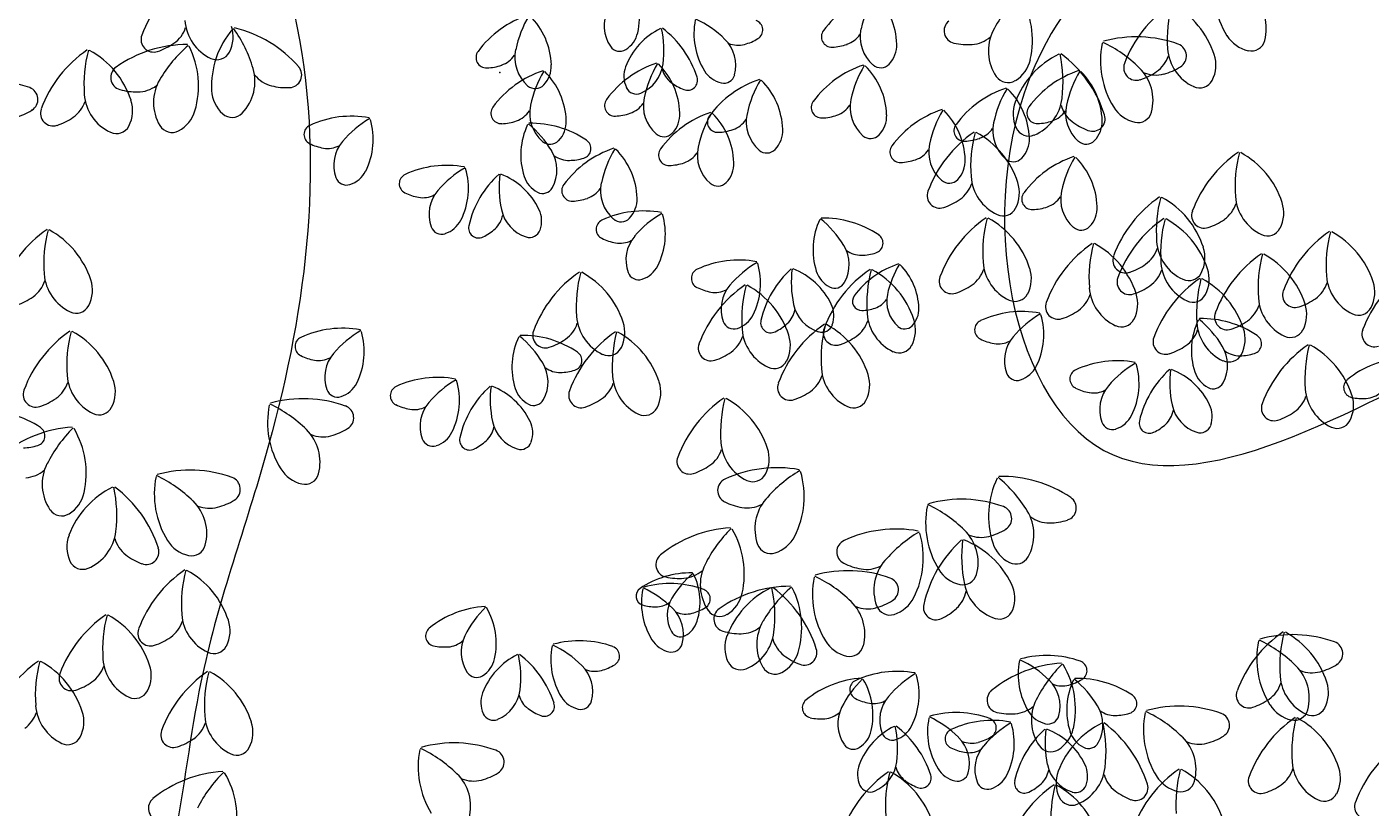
# Model space of a CAD drawing. Header units: millimetres. Extents: x 87938 to 265635, y 330093 to 434310.
# Drawn here: x 133716 to 134991, y 387241 to 387982 of the extents above; entities that cross this region are included whole.
import ezdxf

# ---------------------------------------------------------------- set-up
doc = ezdxf.new("R2010")
doc.units = ezdxf.units.MM

# ---------------------------------------------------------------- blocks, each defined once
blk = doc.blocks.new('A$C375B4AEE')
for centre, radius, start, end in [((5464.1, 6410.1), 117.2, 124.4099, 159.6857), ((5759.2, 6467.8), 66.9, 347.348, 30.4958), ((6454.4, 6494.3), 83.7, 168.5702, 211.718), ((6078.6, 6397.7), 96.9, 108.33, 143.6057), ((6138.9, 6435.5), 104.8, 149.1174, 168.2502), ((6001, 6439.8), 69.2, 2.0383, 45.1861), ((6275.2, 6398.7), 126.8, 134.4271, 153.5598), ((6115.1, 6446.1), 83.7, 347.348, 30.4957), ((6396, 6383.3), 117.2, 124.4099, 159.6857), ((6453.4, 6447.5), 126.8, 165.1974, 184.3302), ((6291.6, 6406.3), 83.7, 18.1183, 61.2661), ((6377.1, 6456.8), 43.4, 345.1278, 45.5062), ((5438.4, 6467.9), 43.4, 184.3302, 244.7087), ((5751.1, 6377.9), 96.9, 108.33, 143.6057), ((5811.4, 6415.7), 104.8, 149.1174, 168.2502), ((5673.5, 6420.1), 69.2, 2.0383, 45.1861), ((5827.4, 6459.6), 34.7, 153.5599, 213.9383), ((5944.7, 6452.1), 66.9, 168.5702, 211.718), ((5836.1, 6374.4), 101.5, 45.5061, 64.6389), ((5933.5, 6455.7), 9.54, 301.2212, 70.151), ((6126.9, 6454.9), 11.9, 128.9153, 257.8448), ((5365.4, 6446.7), 11.9, 159.6854, 288.6153), ((5367.7, 6467.3), 29.6, 305.0674, 341.9073), ((5504, 6402.2), 83.7, 139.5158, 182.6636), ((5409.1, 6449.2), 31.8, 332.7028, 18.1184), ((5338.2, 6383.3), 126.8, 16.4517, 35.5845), ((5414.7, 6343.8), 117.2, 41.0962, 76.3719), ((5875.6, 6397.1), 66.9, 116.1313, 159.2791), ((5799.7, 6458.7), 25.4, 301.9326, 347.3479), ((5747.9, 6435.8), 101.5, 353.0673, 12.2001), ((5791.4, 6382.5), 93.8, 17.7118, 52.9875), ((6008.5, 6449.3), 9.86, 143.6057, 272.5354), ((6015, 6465.2), 24.4, 288.9875, 325.8273), ((6071.3, 6449.5), 35.9, 168.2502, 228.6287), ((6200.4, 6435.8), 43.4, 153.5597, 213.9382), ((6410.3, 6467.1), 31.8, 211.718, 257.1334), ((5397.3, 6324.7), 117.2, 89.873, 125.1487), ((5350.8, 6491.3), 58.9, 288.1803, 305.0675), ((5480.9, 6344.9), 126.8, 130.6604, 149.7932), ((5324.4, 6402.7), 83.7, 343.5813, 26.7291), ((5743.8, 6429.8), 35.9, 168.2502, 228.6287), ((5807.5, 6446.2), 10.7, 213.9386, 301.9326), ((5882.8, 6422.1), 34.7, 345.1275, 45.5061), ((5919.7, 6465), 23.7, 247.9291, 284.7688), ((5913.7, 6487.6), 47.1, 284.7688, 301.656), ((6007.2, 6488.1), 48.7, 272.1003, 288.9875), ((6043.8, 6441.4), 26.3, 316.6229, 2.0383), ((6137.2, 6500.7), 58.9, 257.41, 274.2972), ((6139.4, 6471.5), 29.6, 274.2973, 311.1369), ((6347, 6426.5), 83.7, 168.5702, 211.718), ((6211.2, 6329.4), 126.8, 45.5061, 64.639), ((6297.3, 6332), 117.2, 70.1507, 105.4264), ((6370.2, 6441.2), 43.4, 184.3302, 244.7086), ((6333, 6431), 11.9, 301.2209, 70.1507), ((6406.2, 6449.1), 13.3, 257.1334, 345.1277), ((5368.8, 6340.1), 117.2, 124.4099, 159.6857), ((5426.2, 6404.2), 126.8, 165.1974, 184.3302), ((5264.5, 6363), 83.7, 18.1183, 61.2661), ((5425.5, 6440.8), 13.3, 244.7085, 332.7027), ((5681, 6429.6), 9.86, 143.6057, 272.5354), ((5687.5, 6445.5), 24.4, 288.9875, 325.8273), ((5872.9, 6332.3), 96.9, 108.33, 143.6057), ((6260.7, 6357.7), 83.7, 116.1313, 159.2791), ((6165.8, 6434.7), 31.8, 301.9325, 347.348), ((6101, 6406.2), 126.8, 353.0673, 12.2001), ((6155.5, 6339.5), 117.2, 17.7118, 52.9875), ((6299.5, 6440.5), 29.6, 305.0674, 341.9073), ((6341, 6422.5), 31.8, 332.7028, 18.1184), ((5336.7, 6410.7), 11.9, 125.1488, 254.0784), ((5418.2, 6407), 43.4, 316.0732, 16.4518), ((5484.5, 6431.5), 29.6, 218.8747, 255.7144), ((5494, 6413), 11.9, 272.1666, 41.0963), ((5679.7, 6468.4), 48.7, 272.1003, 288.9875), ((5765.2, 6325.1), 96.9, 108.33, 143.6057), ((5825.5, 6362.9), 104.8, 149.1174, 168.2502), ((5716.3, 6421.6), 26.3, 316.6229, 2.0383), ((5687.6, 6367.2), 69.2, 2.0383, 45.1861), ((5836.8, 6411.8), 25.4, 159.2791, 204.6945), ((5814.1, 6427.8), 34.7, 292.6889, 353.0673), ((5933.2, 6370), 104.8, 149.1174, 168.2502), ((5795.3, 6374.4), 69.2, 2.0383, 45.1861), ((5870.6, 6424.7), 23.7, 195.4901, 232.33), ((5909.4, 6430.3), 25.4, 211.7181, 257.1334), ((5906.1, 6415.9), 10.7, 257.1333, 345.1275), ((6069, 6330.5), 96.9, 108.33, 143.6057), ((6129.3, 6368.3), 104.8, 149.1174, 168.2502), ((5991.4, 6372.7), 69.2, 2.0383, 45.1861), ((6054.9, 6430.9), 11, 228.6289, 316.6231), ((6175.5, 6419.1), 13.3, 213.9383, 301.9327), ((6273.4, 6325.2), 96.9, 108.3299, 143.6057), ((6333.7, 6362.9), 104.8, 149.1174, 168.2502), ((6195.8, 6367.3), 69.2, 2.0383, 45.1861), ((6297.2, 6419.9), 11.9, 159.6855, 288.6153), ((6269.7, 6388.9), 43.4, 345.1278, 45.5062), ((6282.7, 6464.5), 58.9, 288.1803, 305.0675), ((6315.8, 6442.6), 29.6, 247.9291, 284.7688), ((6308.3, 6470.9), 58.9, 284.7688, 301.656), ((5208.2, 6290.8), 117.2, 70.1507, 105.4264), ((5243.9, 6389.8), 11.9, 301.2209, 70.1507), ((5350, 6455.8), 58.9, 253.6433, 270.5305), ((5350.2, 6426.5), 29.6, 270.5305, 307.3702), ((5408.8, 6386.9), 43.4, 149.7932, 210.1716), ((5491.8, 6459.9), 58.9, 255.7143, 272.6015), ((5727.4, 6411.1), 11, 228.6289, 316.6231), ((5823.4, 6405.6), 10.7, 204.6948, 292.6889), ((5884.9, 6443.3), 47.1, 232.3299, 249.2172), ((5871.7, 6408.1), 9.54, 248.7823, 17.7116), ((5970.5, 6316.8), 96.9, 108.33, 143.6057), ((6030.8, 6354.6), 104.8, 149.1174, 168.2502), ((5892.9, 6359), 69.2, 2.0383, 45.1861), ((6204.3, 6308.5), 96.9, 108.3299, 143.6057), ((6264.6, 6346.3), 104.8, 149.1174, 168.2502), ((6126.7, 6350.6), 69.2, 2.0383, 45.1861), ((6357.3, 6414), 13.3, 244.7086, 332.7027), ((5272.3, 6397.2), 29.6, 305.0674, 341.9073), ((5343, 6397.9), 43.4, 184.3302, 244.7087), ((5313.8, 6379.2), 31.8, 332.7028, 18.1184), ((5452.2, 6399.8), 31.8, 182.6636, 228.0789), ((5802.9, 6383.9), 9.86, 143.6057, 272.5354), ((5809.4, 6399.8), 24.4, 288.9875, 325.8273), ((5865.7, 6384.1), 35.9, 168.2502, 228.6287), ((5998.9, 6382.2), 9.86, 143.6057, 272.5354), ((6061.8, 6382.3), 35.9, 168.2502, 228.6287), ((6212.2, 6376.1), 31.8, 159.2792, 204.6947), ((6183.8, 6396.1), 43.4, 292.6888, 353.0673), ((5219.2, 6429.7), 58.9, 284.7688, 301.656), ((5270.1, 6376.6), 11.9, 159.6854, 288.6153), ((5374.1, 6388.1), 31.8, 298.1659, 343.5814), ((5439.9, 6386.1), 13.3, 228.079, 316.0733), ((5552.9, 6280.1), 93.8, 79.5426, 114.8184), ((5695.1, 6376.7), 9.86, 143.6057, 272.5354), ((5701.6, 6392.6), 24.4, 288.9875, 325.8273), ((5757.9, 6376.9), 35.9, 168.2502, 228.6287), ((5801.5, 6422.7), 48.7, 272.1003, 288.9875), ((5924.1, 6285.4), 96.9, 108.33, 143.6057), ((5838.2, 6375.9), 26.3, 316.6229, 2.0383), ((5984.4, 6323.1), 104.8, 149.1174, 168.2502), ((5900.4, 6368.5), 9.86, 143.6057, 272.5354), ((5846.5, 6327.5), 69.2, 2.0383, 45.1861), ((5963.3, 6368.7), 35.9, 168.2502, 228.6287), ((5997.6, 6420.9), 48.7, 272.1003, 288.9875), ((6005.5, 6398), 24.4, 288.9875, 325.8273), ((6034.3, 6374.2), 26.3, 316.6229, 2.0383), ((6143.5, 6288.2), 96.9, 108.3299, 143.6057), ((6203.8, 6326), 104.8, 149.1174, 168.2502), ((6065.9, 6330.4), 69.2, 2.0383, 45.1861), ((6203.3, 6376.8), 9.86, 143.6057, 272.5354), ((6209.8, 6392.7), 24.4, 288.9875, 325.8273), ((6254.4, 6392.3), 29.6, 195.4901, 232.33), ((6266.1, 6377), 35.9, 168.2502, 228.6287), ((6255.8, 6371.5), 11.9, 248.7822, 17.712), ((6302.9, 6399.2), 31.8, 211.718, 257.1334), ((6298.8, 6381.2), 13.3, 257.1334, 345.1277), ((5255.5, 6421.2), 58.9, 288.1803, 305.0675), ((5330.2, 6370.7), 13.3, 244.7085, 332.7027), ((5382.9, 6371.8), 13.3, 210.1714, 298.166), ((5517.6, 6356.5), 9.54, 114.8185, 243.7481), ((5621.7, 6284), 101.5, 120.3301, 139.4629), ((5506.8, 6352), 66.9, 333.251, 16.3988), ((5693.8, 6415.5), 48.7, 272.1003, 288.9875), ((5780.5, 6337.1), 66.9, 154.4733, 197.621), ((5656.3, 6288.2), 101.5, 31.4091, 50.542), ((5723.5, 6273.4), 93.8, 56.0537, 91.3294), ((5730.4, 6368.7), 26.3, 316.6229, 2.0383), ((5899.1, 6407.3), 48.7, 272.1003, 288.9875), ((5907, 6384.4), 24.4, 288.9875, 325.8273), ((5935.8, 6360.5), 26.3, 316.6229, 2.0383), ((6134.2, 6360.1), 9.86, 143.6057, 272.5354), ((6140.8, 6376), 24.4, 288.9875, 325.8273), ((6197.1, 6360.3), 35.9, 168.2502, 228.6287), ((6195.4, 6368.4), 13.3, 204.6945, 292.689), ((6202, 6415.6), 48.7, 272.1003, 288.9875), ((6272.3, 6415.5), 58.9, 232.33, 249.2171), ((6238.6, 6368.8), 26.3, 316.6229, 2.0383), ((5534.5, 6390.1), 47.1, 243.313, 260.2002), ((5571, 6327.4), 34.7, 139.4629, 199.8413), ((5741.5, 6358.3), 11, 228.6289, 316.6231), ((5770.6, 6343.3), 9.54, 287.1242, 56.0538), ((5849.3, 6365.4), 11, 228.6289, 316.6231), ((6045.3, 6363.7), 11, 228.6289, 316.6231), ((6209.6, 6262.1), 117.2, 124.4099, 159.6857), ((6132.9, 6398.9), 48.7, 272.1003, 288.9875), ((6267, 6326.2), 126.8, 165.1974, 184.3302), ((6105.3, 6285.1), 83.7, 18.1183, 61.2661), ((6169.6, 6352.2), 26.3, 316.6229, 2.0383), ((6249.7, 6358.4), 11, 228.6289, 316.6231), ((5530.5, 6367), 23.7, 260.2002, 297.04), ((5713.2, 6323), 34.7, 331.0306, 31.4092), ((5759.4, 6355.6), 23.7, 233.8321, 270.6718), ((5832.4, 6251.5), 96.9, 108.33, 143.6057), ((5892.7, 6289.3), 104.8, 149.1174, 168.2502), ((5754.8, 6293.7), 69.2, 2.0383, 45.1861), ((5854.1, 6337), 9.86, 143.6057, 272.5354), ((5860.6, 6352.9), 24.4, 288.9875, 325.8273), ((5916.9, 6337.2), 35.9, 168.2502, 228.6287), ((5946.8, 6350), 11, 228.6289, 316.6231), ((6073.5, 6339.9), 9.86, 143.6057, 272.5354), ((6080, 6355.7), 24.4, 288.9875, 325.8273), ((6136.3, 6340.1), 35.9, 168.2502, 228.6287), ((6268.6, 6243.6), 96.9, 108.3299, 143.6057), ((6328.9, 6281.4), 104.8, 149.1174, 168.2502), ((6460.3, 6243.1), 117.2, 124.4099, 159.6857), ((6517.7, 6307.2), 126.8, 165.1974, 184.3302), ((6356, 6266), 83.7, 18.1183, 61.2661), ((5643.3, 6233.5), 93.8, 79.5426, 114.8184), ((5712, 6237.4), 101.5, 120.3301, 139.4629), ((5597.1, 6305.4), 66.9, 333.251, 16.3988), ((5759.2, 6379.1), 47.1, 270.6718, 287.559), ((5852.7, 6375.8), 48.7, 272.1003, 288.9875), ((5889.4, 6329), 26.3, 316.6229, 2.0383), ((6072.1, 6378.7), 48.7, 272.1003, 288.9875), ((6108.8, 6331.9), 26.3, 316.6229, 2.0383), ((6180.6, 6341.7), 11, 228.6289, 316.6231), ((6191, 6285.7), 69.2, 2.0383, 45.1861), ((5548.4, 6319.3), 10.7, 199.8417, 287.8357), ((5543.8, 6333.3), 25.4, 287.8356, 333.251), ((5607.9, 6309.9), 9.54, 114.8185, 243.7481), ((5755.8, 6249.3), 93.8, 131.9815, 167.2573), ((5794.6, 6306.2), 101.5, 172.7689, 191.9017), ((5670.6, 6256.5), 66.9, 25.6899, 68.8377), ((5741, 6324.5), 25.4, 197.6209, 243.0365), ((5825.1, 6303.4), 35.9, 168.2502, 228.6287), ((5900.5, 6318.6), 11, 228.6289, 316.6231), ((6119.9, 6321.4), 11, 228.6289, 316.6231), ((6113.1, 6319.3), 29.6, 305.0675, 341.9073), ((6183.8, 6319.9), 43.4, 184.3302, 244.7087), ((6154.6, 6301.2), 31.8, 332.7028, 18.1184), ((5624.8, 6343.4), 47.1, 243.313, 260.2002), ((5620.8, 6320.3), 23.7, 260.2002, 297.0399), ((5661.3, 6280.8), 34.7, 139.4629, 199.8413), ((5734.3, 6311.3), 10.7, 243.0367, 331.031), ((5762.3, 6303.2), 9.86, 143.6057, 272.5354), ((5768.8, 6319.1), 24.4, 288.9875, 325.8273), ((6110.8, 6298.6), 11.9, 159.6855, 288.6152), ((6198.5, 6295.2), 9.86, 143.6057, 272.5354), ((6205.1, 6311.1), 24.4, 288.9875, 325.8273), ((6261.4, 6295.4), 35.9, 168.2502, 228.6287), ((6385.6, 6200.6), 117.2, 124.4099, 159.6857), ((6443, 6264.7), 126.8, 165.1974, 184.3302), ((6281.3, 6223.5), 83.7, 18.1183, 61.2661), ((6434.5, 6300.9), 43.4, 184.3302, 244.7087), ((5729.2, 6292.5), 34.7, 191.9017, 252.2802), ((5708, 6274.5), 25.4, 340.2744, 25.6898), ((5760.9, 6342), 48.7, 272.1003, 288.9875), ((5830, 6190.2), 93.8, 79.5426, 114.8184), ((5797.6, 6295.2), 26.3, 316.6229, 2.0383), ((6096.3, 6343.3), 58.9, 288.1803, 305.0675), ((6171, 6292.7), 13.3, 244.7086, 332.7027), ((6197.2, 6334), 48.7, 272.1003, 288.9875), ((6233.9, 6287.3), 26.3, 316.6229, 2.0383), ((6363.8, 6300.3), 29.6, 305.0675, 341.9073), ((6405.3, 6282.2), 31.8, 332.7028, 18.1184), ((5634.1, 6286.7), 25.4, 287.8356, 333.251), ((5673.2, 6284.5), 23.7, 312.6391, 349.4787), ((5794.6, 6266.6), 9.54, 114.8183, 243.7481), ((5808.7, 6284.7), 11, 228.6289, 316.6231), ((5898.7, 6194.1), 101.5, 120.3301, 139.4629), ((5783.8, 6262.1), 66.9, 333.251, 16.3988), ((6057.6, 6247.2), 66.9, 154.4733, 197.621), ((5933.3, 6198.3), 101.5, 31.4091, 50.5419), ((6000.6, 6183.5), 93.8, 56.0537, 91.3294), ((6221, 6180.8), 117.2, 124.4099, 159.6857), ((6278.4, 6244.9), 126.8, 165.1974, 184.3302), ((6116.6, 6203.8), 83.7, 18.1183, 61.2661), ((6389.6, 6180.1), 117.2, 124.4099, 159.6856), ((6447.1, 6244.2), 126.8, 165.1974, 184.3302), ((6285.3, 6203), 83.7, 18.1183, 61.2661), ((6361.6, 6279.6), 11.9, 159.6855, 288.6152), ((6347, 6324.2), 58.9, 288.1803, 305.0675), ((5330.7, 6169.7), 117.2, 124.4099, 159.6857), ((5388.1, 6233.8), 126.8, 165.1974, 184.3302), ((5226.3, 6192.6), 83.7, 18.1183, 61.2661), ((5638.7, 6272.6), 10.7, 199.8416, 287.8356), ((5673.6, 6267.9), 9.54, 167.2572, 296.1871), ((5657.4, 6301.8), 47.1, 295.7519, 312.6391), ((5721.9, 6269.6), 10.7, 252.2802, 340.2741), ((5848, 6237.5), 34.7, 139.4629, 199.8413), ((6047.6, 6253.4), 9.54, 287.124, 56.0538), ((6245, 6276.8), 11, 228.6289, 316.6231), ((6421.7, 6273.7), 13.3, 244.7086, 332.7027), ((6546.6, 6167.8), 117.2, 124.4099, 159.6856), ((6604, 6231.9), 126.8, 165.1974, 184.3302), ((6442.3, 6190.8), 83.7, 18.1183, 61.2661), ((5811.6, 6300.2), 47.1, 243.313, 260.2002), ((5807.6, 6277.1), 23.7, 260.2002, 297.04), ((5990.3, 6233.1), 34.7, 331.0306, 31.4093), ((6036.5, 6265.7), 23.7, 233.8321, 270.6719), ((6321.8, 6156.6), 117.2, 124.4099, 159.6857), ((6379.2, 6220.7), 126.8, 165.1974, 184.3302), ((6217.5, 6179.6), 83.7, 18.1183, 61.2661), ((6289.1, 6257.8), 29.6, 305.0675, 341.9073), ((6359.8, 6258.4), 43.4, 184.3302, 244.7087), ((6330.6, 6239.7), 31.8, 332.7028, 18.1184), ((5920.3, 6143.6), 93.8, 79.5426, 114.8183), ((5989, 6147.5), 101.5, 120.3301, 139.4628), ((5874.1, 6215.5), 66.9, 333.251, 16.3988), ((6098.3, 6152.4), 85.5, 108.0256, 143.3013), ((6036.2, 6289.1), 47.1, 270.6719, 287.559), ((6151.7, 6185.5), 92.5, 148.813, 167.9458), ((6030.1, 6190), 61, 1.734, 44.8817), ((6195.2, 6238.6), 43.4, 184.3302, 244.7087), ((6286.9, 6237.1), 11.9, 159.6855, 288.6152), ((6272.3, 6281.7), 58.9, 288.1803, 305.0675), ((6363.9, 6237.9), 43.4, 184.3302, 244.7086), ((6482.1, 6146.7), 117.2, 124.4099, 159.6857), ((6539.5, 6210.8), 126.8, 165.1974, 184.3302), ((6377.8, 6169.6), 83.7, 18.1183, 61.2661), ((5304.9, 6227.5), 43.4, 184.3302, 244.7087), ((5835.5, 6129.4), 117.2, 124.4099, 159.6857), ((5893, 6193.5), 126.8, 165.1974, 184.3302), ((5731.2, 6152.4), 83.7, 18.1183, 61.2661), ((5825.4, 6229.4), 10.7, 199.8416, 287.8356), ((5820.9, 6243.4), 25.4, 287.8356, 333.2509), ((5884.9, 6220), 9.54, 114.8183, 243.7481), ((6032.8, 6159.4), 93.8, 131.9815, 167.2572), ((6071.6, 6216.3), 101.5, 172.7689, 191.9017), ((5947.7, 6166.6), 66.9, 25.6899, 68.8377), ((6018, 6234.6), 25.4, 197.6209, 243.0366), ((6111.1, 6131.9), 117.2, 124.4099, 159.6857), ((6168.5, 6196), 126.8, 165.1974, 184.3302), ((6006.7, 6154.9), 83.7, 18.1183, 61.2661), ((6122.2, 6217.4), 11.9, 159.6855, 288.6152), ((6124.5, 6238), 29.6, 305.0675, 341.9073), ((6166, 6219.9), 31.8, 332.7028, 18.1184), ((6290.9, 6216.6), 11.9, 159.6855, 288.6153), ((6293.2, 6237.3), 29.6, 305.0674, 341.9073), ((6347, 6231.2), 13.3, 244.7086, 332.7027), ((6334.6, 6219.2), 31.8, 332.7028, 18.1184), ((6520.8, 6225.6), 43.4, 184.3302, 244.7086), ((6621.8, 6130.4), 117.2, 124.4099, 159.6857), ((5234.2, 6226.9), 29.6, 305.0674, 341.9073), ((5275.7, 6208.8), 31.8, 332.7028, 18.1184), ((5901.9, 6253.5), 47.1, 243.313, 260.2002), ((5992.5, 6117.1), 117.2, 124.4099, 159.6857), ((5897.9, 6230.4), 23.7, 260.2002, 297.04), ((5938.3, 6190.9), 34.7, 139.4629, 199.8413), ((6049.9, 6181.3), 126.8, 165.1974, 184.3302), ((5888.2, 6140.1), 83.7, 18.1183, 61.2661), ((6011.3, 6221.4), 10.7, 243.0367, 331.0311), ((6107.7, 6262), 58.9, 288.1803, 305.0675), ((6296, 6214.4), 43.4, 184.3302, 244.7087), ((6276.3, 6261.2), 58.9, 288.1803, 305.0675), ((6423.7, 6123.3), 117.2, 124.4099, 159.6857), ((6481.2, 6187.4), 126.8, 165.1974, 184.3302), ((6319.4, 6146.3), 83.7, 18.1183, 61.2661), ((6447.8, 6204.3), 11.9, 159.6855, 288.6153), ((6450.1, 6225), 29.6, 305.0674, 341.9073), ((6491.6, 6206.9), 31.8, 332.7028, 18.1184), ((5217.4, 6250.8), 58.9, 288.1803, 305.0675), ((6006.3, 6202.5), 34.7, 191.9017, 252.2801), ((5985.1, 6184.6), 25.4, 340.2744, 25.6899), ((6036.8, 6198.3), 8.7, 143.3009, 272.2307), ((6042.6, 6212.3), 21.6, 288.6831, 325.5229), ((6092.2, 6198.2), 31.6, 167.9458, 228.3243), ((6182.4, 6211.5), 13.3, 244.7086, 332.7027), ((6223, 6193.2), 11.9, 159.6855, 288.6152), ((6225.3, 6213.8), 29.6, 305.0675, 341.9073), ((6266.8, 6195.7), 31.8, 332.7028, 18.1184), ((6351, 6210.7), 13.3, 244.7086, 332.7027), ((6385.6, 6203.9), 29.6, 305.0675, 341.9073), ((6456.3, 6204.5), 43.4, 184.3302, 244.7087), ((6433.3, 6249), 58.9, 288.1803, 305.0675), ((6427.1, 6185.8), 31.8, 332.7028, 18.1184), ((5292.1, 6200.3), 13.3, 244.7085, 332.7027), ((5809.8, 6187.2), 43.4, 184.3302, 244.7086), ((5911.2, 6196.8), 25.4, 287.8356, 333.2509), ((5950.3, 6194.6), 23.7, 312.6391, 349.4787), ((6035.8, 6232.5), 42.9, 271.796, 288.6831), ((6085.3, 6189.7), 43.4, 184.3302, 244.7087), ((6067.9, 6191.1), 23.2, 316.3186, 1.7338), ((6188.9, 6094.8), 93.8, 79.5427, 114.8184), ((6257.6, 6098.7), 101.5, 120.3301, 139.4629), ((6142.7, 6166.7), 66.9, 333.251, 16.3988), ((6208.5, 6237.8), 58.9, 288.1803, 305.0675), ((6383.4, 6183.2), 11.9, 159.6855, 288.6152), ((6508, 6198.4), 13.3, 244.7086, 332.7027), ((5352.4, 6073.3), 117.2, 124.4099, 159.6857), ((5409.9, 6137.4), 126.8, 165.1974, 184.3302), ((5248.1, 6096.2), 83.7, 18.1183, 61.2661), ((5544.5, 6078.9), 93.8, 79.5426, 114.8184), ((5613.2, 6082.9), 101.5, 120.3301, 139.4629), ((5498.3, 6150.8), 66.9, 333.251, 16.3988), ((5736.8, 6166), 11.9, 159.6855, 288.6153), ((5739.1, 6186.6), 29.6, 305.0674, 341.9073), ((5869.6, 6072.7), 117.2, 124.4099, 159.6857), ((5927.1, 6136.8), 126.8, 165.1974, 184.3302), ((5780.5, 6168.5), 31.8, 332.7028, 18.1184), ((5915.7, 6182.7), 10.7, 199.8412, 287.8355), ((5966.7, 6175), 43.4, 184.3302, 244.7087), ((5950.6, 6178), 9.54, 167.2573, 296.1869), ((5934.4, 6211.9), 47.1, 295.7518, 312.6391), ((6067.7, 6079.8), 117.2, 124.4099, 159.6857), ((5999, 6179.7), 10.7, 252.2803, 340.2744), ((6125.1, 6143.9), 126.8, 165.1974, 184.3302), ((6012.3, 6168.5), 11.9, 159.6855, 288.6152), ((5963.4, 6102.8), 83.7, 18.1183, 61.2661), ((6014.6, 6189.1), 29.6, 305.0675, 341.9073), ((6077.6, 6181.8), 9.72, 228.3244, 316.3185), ((6056.1, 6171), 31.8, 332.7028, 18.1184), ((6153.5, 6171.2), 9.54, 114.8183, 243.7479), ((6283.2, 6187.3), 13.3, 244.7086, 332.7027), ((6327.3, 6180.5), 29.6, 305.0675, 341.9072), ((6416.4, 6151.7), 66.9, 154.4732, 197.621), ((6397.9, 6181.1), 43.4, 184.3302, 244.7086), ((6292.2, 6102.9), 101.5, 31.4092, 50.542), ((6359.4, 6088.1), 93.8, 56.0537, 91.3294), ((6368.8, 6227.8), 58.9, 288.1803, 305.0675), ((6368.7, 6162.4), 31.8, 332.7029, 18.1183), ((6443.5, 6177.3), 13.3, 244.7086, 332.7027), ((6523.1, 6167), 11.9, 159.6858, 288.6153), ((5509.1, 6155.4), 9.54, 114.8185, 243.7481), ((5772.1, 6135.9), 66.9, 154.4733, 197.621), ((5647.8, 6087), 101.5, 31.4091, 50.542), ((5715.1, 6072.2), 93.8, 56.0537, 91.3294), ((5722.2, 6210.6), 58.9, 288.1803, 305.0675), ((5765.3, 6095.7), 83.7, 18.1183, 61.2661), ((5893.8, 6153.7), 11.9, 159.6855, 288.6153), ((5896, 6174.3), 29.6, 305.0674, 341.9073), ((5937.5, 6156.3), 31.8, 332.7028, 18.1184), ((5997.8, 6213.1), 58.9, 288.1803, 305.0675), ((6072.4, 6162.6), 13.3, 244.7086, 332.7027), ((6170.4, 6204.7), 47.1, 243.313, 260.2002), ((6166.4, 6181.6), 23.7, 260.2002, 297.0399), ((6206.9, 6142.1), 34.7, 139.4629, 199.8413), ((6325, 6159.9), 11.9, 159.6858, 288.6153), ((6406.5, 6157.9), 9.54, 287.1242, 56.0536), ((6526.5, 6060.4), 117.2, 124.4099, 159.6857), ((6583.9, 6124.5), 126.8, 165.1974, 184.3302), ((6422.1, 6083.3), 83.7, 18.1183, 61.2661), ((5526.1, 6188.9), 47.1, 243.313, 260.2002), ((5522.1, 6165.8), 23.7, 260.2002, 297.04), ((5562.5, 6126.3), 34.7, 139.4629, 199.8413), ((5762.1, 6142.1), 9.54, 287.1242, 56.0538), ((5796.9, 6160.1), 13.3, 244.7086, 332.7027), ((5879.2, 6198.3), 58.9, 288.1803, 305.0675), ((6310.4, 6204.5), 58.9, 288.1803, 305.0675), ((6349.2, 6137.6), 34.7, 331.0307, 31.4091), ((6385.1, 6154), 13.3, 244.7087, 332.7027), ((6395.3, 6170.3), 23.7, 233.8321, 270.6718), ((6395.1, 6193.7), 47.1, 270.6718, 287.559), ((6556.3, 6051), 93.8, 93.6396, 128.9153), ((5704.8, 6121.8), 34.7, 331.0306, 31.4092), ((5751, 6154.4), 23.7, 233.8321, 270.6718), ((5750.7, 6177.9), 47.1, 270.6718, 287.559), ((5953.9, 6147.8), 13.3, 244.7086, 332.7027), ((6041.9, 6137.6), 43.4, 184.3302, 244.7087), ((6179.7, 6148), 25.4, 287.8356, 333.251), ((6243.8, 6124.6), 9.54, 114.8183, 243.7479), ((6279.2, 6048.1), 93.8, 79.5427, 114.8184), ((6347.9, 6052.1), 101.5, 120.3301, 139.4629), ((6233, 6120), 66.9, 333.251, 16.3988), ((6391.7, 6064), 93.8, 131.9815, 167.2573), ((6430.5, 6120.9), 101.5, 172.769, 191.9017), ((6306.5, 6071.2), 66.9, 25.6899, 68.8377), ((6376.9, 6139.2), 25.4, 197.6211, 243.0365), ((5256, 6130.5), 29.6, 305.0674, 341.9073), ((5326.7, 6131.1), 43.4, 184.3302, 244.7087), ((5297.4, 6112.4), 31.8, 332.7028, 18.1184), ((5535.4, 6132.1), 25.4, 287.8356, 333.251), ((5634.8, 6032.3), 93.8, 79.5426, 114.8184), ((5703.5, 6036.2), 101.5, 120.3301, 139.4629), ((5588.6, 6104.2), 66.9, 333.251, 16.3988), ((5773.2, 6129.9), 29.6, 305.0674, 341.9073), ((5843.9, 6130.5), 43.4, 184.3302, 244.7086), ((5814.6, 6111.8), 31.8, 332.7028, 18.1184), ((5969, 6116.3), 11.9, 159.6855, 288.6152), ((5971.2, 6137), 29.6, 305.0675, 341.9073), ((6012.7, 6118.9), 31.8, 332.7028, 18.1184), ((6184.3, 6133.9), 10.7, 199.8412, 287.8355), ((6370.2, 6126), 10.7, 243.0365, 331.0307), ((6503.4, 6116.5), 9.54, 128.9155, 257.8449), ((5253.7, 6109.8), 11.9, 159.6854, 288.6153), ((5239.1, 6154.4), 58.9, 288.1803, 305.0675), ((5507.5, 5988.7), 117.2, 70.1506, 105.4264), ((5539.9, 6118.1), 10.7, 199.8417, 287.8357), ((5599.4, 6108.7), 9.54, 114.8185, 243.7481), ((5747.3, 6048.1), 93.8, 131.9815, 167.2573), ((5786.1, 6105.1), 101.5, 172.7689, 191.9017), ((5662.1, 6055.4), 66.9, 25.6899, 68.8377), ((5732.5, 6123.3), 25.4, 197.6209, 243.0365), ((5770.9, 6109.2), 11.9, 159.6855, 288.6153), ((5756.3, 6153.9), 58.9, 288.1803, 305.0675), ((5972.4, 6009.7), 117.2, 124.4099, 159.6857), ((6029.8, 6073.8), 126.8, 165.1974, 184.3302), ((5868, 6032.7), 83.7, 18.1183, 61.2661), ((5954.4, 6161), 58.9, 288.1803, 305.0675), ((6260.7, 6158.1), 47.1, 243.313, 260.2002), ((6256.8, 6135), 23.7, 260.2002, 297.0399), ((6297.2, 6095.5), 34.7, 139.4629, 199.8413), ((6430, 6117.6), 29.6, 305.0675, 341.9072), ((6500.7, 6118.2), 43.4, 184.3302, 244.7086), ((6471.5, 6099.5), 31.8, 332.7029, 18.1183), ((6511.7, 6153.1), 47.1, 257.41, 274.2972), ((6513.4, 6129.8), 23.7, 274.2972, 311.1369), ((5205.9, 6000.7), 93.8, 56.0537, 91.3294), ((5313.8, 6103.9), 13.3, 244.7085, 332.7027), ((5557.2, 6083.3), 83.7, 168.5702, 211.718), ((5421.5, 5986.2), 126.8, 45.5061, 64.6389), ((5543.3, 6087.8), 11.9, 301.2209, 70.1507), ((5616.4, 6142.3), 47.1, 243.313, 260.2002), ((5612.4, 6119.2), 23.7, 260.2002, 297.0399), ((5652.8, 6079.6), 34.7, 139.4629, 199.8413), ((5725.8, 6110.2), 10.7, 243.0367, 331.031), ((5831, 6103.3), 13.3, 244.7086, 332.7027), ((6029.1, 6110.4), 13.3, 244.7086, 332.7027), ((6309.1, 6099.2), 23.7, 312.6391, 349.4787), ((6365.1, 6107.1), 34.7, 191.9017, 252.2802), ((6343.9, 6089.2), 25.4, 340.2744, 25.69), ((6427.7, 6096.9), 11.9, 159.6858, 288.6153), ((6413.2, 6141.5), 58.9, 288.1803, 305.0675), ((5720.8, 6091.3), 34.7, 191.9017, 252.2802), ((5699.6, 6073.4), 25.4, 340.2744, 25.6898), ((6274.6, 6087.3), 10.7, 199.8412, 287.8355), ((6270.1, 6101.4), 25.4, 287.8356, 333.251), ((6309.5, 6082.6), 9.54, 167.2572, 296.1869), ((6293.3, 6116.4), 47.1, 295.7519, 312.6391), ((6357.8, 6084.2), 10.7, 252.2803, 340.2745), ((6487.9, 6091), 13.3, 244.7086, 332.7027), ((5295.8, 5961.9), 117.2, 93.6396, 128.9153), ((5252.9, 6070.6), 9.54, 287.1241, 56.0538), ((5378, 5987.6), 126.8, 134.4271, 153.5598), ((5217.9, 6035), 83.7, 347.348, 30.4957), ((5479.9, 6045.7), 43.4, 345.1278, 45.5062), ((5526, 6099.3), 29.6, 247.9291, 284.7688), ((5518.5, 6127.7), 58.9, 284.7688, 301.656), ((5630.2, 6071.5), 10.7, 199.8416, 287.8356), ((5625.7, 6085.5), 25.4, 287.8356, 333.251), ((5665.1, 6066.7), 9.54, 167.2572, 296.1871), ((5664.8, 6083.3), 23.7, 312.6391, 349.4787), ((5241.5, 6106.4), 47.1, 270.6718, 287.559), ((5648.9, 6100.6), 47.1, 295.7519, 312.6391), ((5713.5, 6068.4), 10.7, 252.2802, 340.2741), ((5875.9, 6066.9), 29.6, 305.0674, 341.9073), ((5946.6, 6067.5), 43.4, 184.3302, 244.7087), ((5917.4, 6048.8), 31.8, 332.7028, 18.1184), ((5303.2, 6024.8), 43.4, 153.5597, 213.9382), ((5873.6, 6046.3), 11.9, 159.6855, 288.6153), ((5859.1, 6090.9), 58.9, 288.1803, 305.0675), ((5242.2, 6060.4), 29.6, 274.2972, 311.137), ((5449.8, 6015.4), 83.7, 168.5702, 211.718), ((5314, 5918.3), 126.8, 45.5061, 64.6389), ((5400.1, 5920.9), 117.2, 70.1506, 105.4264), ((5435.8, 6019.9), 11.9, 301.2209, 70.1507), ((5513.1, 6056), 31.8, 211.718, 257.1335), ((5509, 6038), 13.3, 257.1335, 345.1277), ((5912.2, 6018.8), 11.9, 114.8186, 243.7479), ((5956.4, 5923.2), 117.2, 79.5427, 114.8184), ((5933.8, 6040.4), 13.3, 244.7086, 332.7027), ((6042.4, 5928.2), 126.8, 120.3301, 139.4629), ((5898.7, 6013.1), 83.7, 333.251, 16.3988), ((6240.9, 5994.4), 83.7, 154.4733, 197.621), ((6085.6, 5933.4), 126.8, 31.4092, 50.542), ((6169.7, 5914.9), 117.2, 56.0537, 91.3294), ((5363.5, 5946.7), 83.7, 116.1313, 159.2791), ((5268.6, 6023.7), 31.8, 301.9325, 347.348), ((5203.8, 5995.1), 126.8, 353.0673, 12.2001), ((5258.3, 5928.4), 117.2, 17.7118, 52.9875), ((5372.5, 5977.9), 43.4, 345.1278, 45.5062), ((5418.6, 6031.5), 29.6, 247.9291, 284.7688), ((5411.1, 6059.8), 58.9, 284.7688, 301.656), ((5933.4, 6060.7), 58.9, 243.313, 260.2002), ((5928.4, 6031.8), 29.6, 260.2003, 297.04), ((5979, 5982.4), 43.4, 139.4629, 199.8414), ((6181.2, 5987.8), 83.7, 168.5702, 211.718), ((6045.4, 5890.8), 126.8, 45.5061, 64.639), ((6131.5, 5893.3), 117.2, 70.1507, 105.4264), ((6167.2, 5992.3), 11.9, 301.2209, 70.1507), ((6228.5, 6002.2), 11.9, 287.1241, 56.0536), ((5278.3, 6008), 13.3, 213.9383, 301.9326), ((6156.8, 5976.8), 43.4, 331.0307, 31.4092), ((6214.5, 6017.6), 29.6, 233.8321, 270.6718), ((6214.2, 6046.9), 58.9, 270.6718, 287.559), ((5286.6, 5985), 43.4, 292.6888, 353.0673), ((5919.8, 5866.5), 117.2, 93.6396, 128.9153), ((6001.9, 5892.2), 126.8, 134.4271, 153.5598), ((5841.9, 5939.6), 83.7, 347.348, 30.4958), ((6069.3, 5865), 117.2, 79.5427, 114.8184), ((6155.3, 5869.9), 126.8, 120.3301, 139.4629), ((6011.6, 5954.8), 83.7, 333.251, 16.3988), ((6103.9, 5950.3), 43.4, 345.1278, 45.5062), ((6142.5, 6032.2), 58.9, 284.7688, 301.656), ((5315, 5965), 31.8, 159.2792, 204.6947), ((5357.2, 5981.2), 29.6, 195.4901, 232.33), ((5405.7, 5988.1), 31.8, 211.718, 257.1335), ((5401.6, 5970.2), 13.3, 257.1335, 345.1277), ((5950.7, 5972.2), 13.3, 199.8412, 287.8356), ((5945, 5989.8), 31.8, 287.8356, 333.2509), ((6025.1, 5960.5), 11.9, 114.8186, 243.7479), ((6210, 5884.8), 117.2, 131.9815, 167.2572), ((6258.4, 5955.9), 126.8, 172.7689, 191.9017), ((6103.5, 5893.8), 83.7, 25.6899, 68.8377), ((6150, 6003.9), 29.6, 247.9291, 284.7688), ((6191.5, 5978.7), 31.8, 197.6211, 243.0365), ((5375.1, 6004.4), 58.9, 232.33, 249.2171), ((5358.6, 5960.5), 11.9, 248.7822, 17.712), ((5853.6, 5948.4), 11.9, 128.9154, 257.845), ((6183.1, 5962.3), 13.3, 243.0365, 331.0308), ((5298.2, 5957.3), 13.3, 204.6945, 292.6888), ((5461.2, 5846.7), 117.2, 124.4099, 159.6857), ((5518.6, 5910.8), 126.8, 165.1974, 184.3302), ((5356.8, 5869.6), 83.7, 18.1183, 61.2661), ((5874.8, 5855.1), 85.5, 88.9788, 124.2545), ((5936.1, 5868.9), 92.5, 129.7662, 148.899), ((5866.1, 5965), 29.6, 274.2972, 311.137), ((5927.2, 5929.3), 43.4, 153.5598, 213.9382), ((6024, 5825.5), 117.2, 70.1507, 105.4264), ((6046.3, 6002.4), 58.9, 243.313, 260.2002), ((6041.3, 5973.5), 29.6, 260.2003, 297.04), ((6091.8, 5924.1), 43.4, 139.4629, 199.8414), ((6137, 5960.6), 31.8, 211.718, 257.1334), ((5855.2, 5836.7), 93.8, 70.1506, 105.4264), ((5863.9, 5994.2), 58.9, 257.41, 274.2972), ((5822.6, 5912.9), 61, 342.6871, 25.8349), ((5969.2, 5810.7), 117.2, 89.8729, 125.1487), ((6052.9, 5830.9), 126.8, 130.6604, 149.7932), ((6073.8, 5920), 83.7, 168.5702, 211.718), ((5938, 5822.9), 126.8, 45.5061, 64.639), ((6059.8, 5924.5), 11.9, 301.2209, 70.1507), ((6132.9, 5942.6), 13.3, 257.1334, 345.1277), ((6176.8, 5938.7), 43.4, 191.9017, 252.2802), ((6150.3, 5916.3), 31.8, 340.2745, 25.6899), ((5831.6, 5918.6), 8.7, 124.2545, 253.184), ((5894.9, 5912.3), 66.9, 168.5702, 211.718), ((5786.3, 5834.6), 101.5, 45.5061, 64.6389), ((5884, 5900.4), 31.6, 148.8991, 209.2775), ((5883.8, 5915.9), 9.54, 301.221, 70.1508), ((5987.5, 5851.2), 83.7, 116.1313, 159.2791), ((5892.5, 5928.2), 31.8, 301.9325, 347.348), ((5827.8, 5899.7), 126.8, 353.0673, 12.2001), ((5882.2, 5833), 117.2, 17.7118, 52.9875), ((5896.3, 5888.7), 83.7, 343.5813, 26.7291), ((6035.1, 5964.4), 58.9, 284.7688, 301.656), ((6057.9, 5931.5), 31.8, 287.8356, 333.2509), ((6106.8, 5928.8), 29.6, 312.6391, 349.4788), ((5685.8, 5815.2), 93.8, 93.6396, 128.9153), ((5751.5, 5835.8), 101.5, 134.4271, 153.5599), ((5623.5, 5873.7), 66.9, 347.348, 30.4958), ((5841.8, 5951.2), 42.9, 252.7491, 269.6363), ((5841.7, 5929.9), 21.6, 269.6364, 306.476), ((5833.1, 5882.3), 34.7, 345.1276, 45.5061), ((5870, 5925.2), 23.7, 247.9291, 284.7688), ((5864, 5947.8), 47.1, 284.7688, 301.656), ((5902.3, 5912.6), 13.3, 213.9383, 301.9325), ((5908.6, 5896.8), 11.9, 125.1488, 254.0781), ((5996.5, 5882.4), 43.4, 345.1278, 45.5062), ((6042.6, 5936.1), 29.6, 247.9291, 284.7688), ((6063.6, 5913.9), 13.3, 199.8412, 287.8356), ((6107.3, 5908), 11.9, 167.2572, 296.1868), ((6086.9, 5950.3), 58.9, 295.7519, 312.6391), ((6167.6, 5910.1), 13.3, 252.2802, 340.2746), ((5386.5, 5804.2), 117.2, 124.4099, 159.6857), ((5443.9, 5868.3), 126.8, 165.1974, 184.3302), ((5282.1, 5827.1), 83.7, 18.1183, 61.2661), ((5364.7, 5903.9), 29.6, 305.0674, 341.9073), ((5435.4, 5904.5), 43.4, 184.3302, 244.7087), ((5406.2, 5885.8), 31.8, 332.7028, 18.1184), ((5858.7, 5901.6), 23.2, 297.2717, 342.6872), ((5922.2, 5912.5), 29.6, 270.5305, 307.3702), ((5980.8, 5872.9), 43.4, 149.7932, 210.1716), ((5362.4, 5883.2), 11.9, 159.6854, 288.6153), ((5347.9, 5927.9), 58.9, 288.1803, 305.0675), ((5632.9, 5880.8), 9.54, 128.9152, 257.845), ((5642.9, 5894), 23.7, 274.2972, 311.137), ((5691.7, 5865.5), 34.7, 153.5599, 213.9383), ((5769.2, 5782.4), 93.8, 70.1506, 105.4264), ((5859.6, 5890.5), 25.4, 211.7181, 257.1334), ((5864.9, 5889.7), 9.72, 209.2774, 297.2718), ((5921.9, 5941.8), 58.9, 253.6434, 270.5305), ((5938.9, 5869.6), 31.8, 159.2791, 204.6947), ((5910.6, 5889.6), 43.4, 292.6888, 353.0673), ((5981.2, 5885.8), 29.6, 195.4901, 232.33), ((6029.6, 5892.7), 31.8, 211.718, 257.1334), ((6502.7, 5787.9), 117.2, 124.4099, 159.6857), ((6359.4, 5762.3), 126.8, 45.5061, 64.639), ((6445.5, 5764.8), 117.2, 70.1507, 105.4264), ((6560.1, 5852), 126.8, 165.1974, 184.3302), ((6398.4, 5810.9), 83.7, 18.1183, 61.2661), ((5422.6, 5877.3), 13.3, 244.7085, 332.7027), ((5641.1, 5917.4), 47.1, 257.41, 274.2972), ((5655.8, 5788.4), 93.8, 17.7118, 52.9875), ((5809, 5858), 66.9, 168.5702, 211.718), ((5700.4, 5780.4), 101.5, 45.5061, 64.6389), ((5797.8, 5861.6), 9.54, 301.221, 70.1508), ((5856.3, 5876.1), 10.7, 257.1333, 345.1275), ((5946.1, 5874.1), 31.8, 298.166, 343.5814), ((5982.5, 5865), 11.9, 248.7822, 17.712), ((6025.5, 5874.7), 13.3, 257.1334, 345.1277), ((6495.2, 5859.4), 83.7, 168.5702, 211.718), ((6481.2, 5863.9), 11.9, 301.2209, 70.1507), ((5322.6, 5760.2), 117.2, 124.4099, 159.6857), ((5380.1, 5824.4), 126.8, 165.1974, 184.3302), ((5218.3, 5783.2), 83.7, 18.1183, 61.2661), ((5290, 5861.4), 29.6, 305.0674, 341.9073), ((5360.7, 5862), 43.4, 184.3302, 244.7087), ((5331.5, 5843.3), 31.8, 332.7028, 18.1184), ((5740, 5803), 66.9, 116.1313, 159.2791), ((5664, 5864.6), 25.4, 301.9326, 347.3479), ((5612.2, 5841.8), 101.5, 353.0673, 12.2001), ((5747.2, 5828), 34.7, 345.1276, 45.5061), ((5778, 5893.6), 47.1, 284.7688, 301.656), ((5922.2, 5861.9), 13.3, 204.6945, 292.689), ((5954.8, 5857.8), 13.3, 210.1717, 298.1659), ((5999.1, 5909), 58.9, 232.33, 249.2171), ((6233.8, 5738), 117.2, 93.6396, 128.9154), ((6252.1, 5844.2), 66.9, 168.5702, 211.718), ((6143.5, 5766.5), 101.5, 45.5061, 64.6389), ((6212.4, 5768.5), 93.8, 70.1507, 105.4264), ((6315.9, 5763.7), 126.8, 134.4271, 153.5598), ((6155.9, 5811.1), 83.7, 347.348, 30.4957), ((6241, 5847.8), 9.54, 301.2212, 70.151), ((6417.9, 5821.8), 43.4, 345.1278, 45.5062), ((6456.5, 5903.8), 58.9, 284.7688, 301.656), ((5287.7, 5840.7), 11.9, 159.6854, 288.6153), ((5482.9, 5750.3), 117.2, 124.4099, 159.6857), ((5540.4, 5814.4), 126.8, 165.1974, 184.3302), ((5378.6, 5773.3), 83.7, 18.1183, 61.2661), ((5671.8, 5852.1), 10.7, 213.9386, 301.9326), ((5784, 5870.9), 23.7, 247.9291, 284.7688), ((6043, 5747.1), 93.8, 93.6396, 128.9154), ((6108.7, 5767.6), 101.5, 134.4271, 153.5599), ((6035.2, 5829.9), 9.54, 114.8181, 243.7479), ((6070.6, 5753.4), 93.8, 79.5426, 114.8184), ((5980.7, 5805.6), 66.9, 347.348, 30.4958), ((6139.3, 5757.4), 101.5, 120.3301, 139.4629), ((6024.4, 5825.3), 66.9, 333.251, 16.3988), ((6190.3, 5814.1), 34.7, 345.1275, 45.5061), ((6298.2, 5810.4), 66.9, 154.4732, 197.621), ((6221.2, 5879.7), 47.1, 284.7688, 301.656), ((6173.9, 5761.5), 101.5, 31.4092, 50.542), ((6241.2, 5746.7), 93.8, 56.0537, 91.3294), ((6476.9, 5845.7), 43.4, 184.3302, 244.7086), ((6464, 5875.4), 29.6, 247.9291, 284.7688), ((5273.2, 5885.3), 58.9, 288.1803, 305.0675), ((5347.8, 5834.8), 13.3, 244.7085, 332.7027), ((5701.1, 5817.7), 25.4, 159.2791, 204.6945), ((5678.5, 5833.7), 34.7, 292.6889, 353.0673), ((6167.6, 5819.9), 11.9, 128.9153, 257.8448), ((6227.2, 5857), 23.7, 247.9292, 284.7688), ((6403.9, 5824.4), 11.9, 159.6858, 288.6153), ((6406.2, 5845.1), 29.6, 305.0675, 341.9072), ((6447.7, 5827), 31.8, 332.7029, 18.1183), ((5296.9, 5818.1), 43.4, 184.3302, 244.7087), ((5734.9, 5830.6), 23.7, 195.4901, 232.33), ((5736, 5814.1), 9.54, 248.7823, 17.7116), ((5773.7, 5836.2), 25.4, 211.7181, 257.1334), ((5770.4, 5821.8), 10.7, 257.1333, 345.1275), ((5990.1, 5812.6), 9.54, 128.915, 257.8448), ((6048.9, 5797.4), 34.7, 153.5599, 213.9383), ((6052.2, 5863.4), 47.1, 243.313, 260.2002), ((6048.2, 5840.3), 23.7, 260.2003, 297.0399), ((6088.6, 5800.8), 34.7, 139.4629, 199.8413), ((6180.2, 5836.5), 29.6, 274.2973, 311.1369), ((6241.2, 5800.9), 43.4, 153.5597, 213.9382), ((6230.9, 5796.3), 34.7, 331.0307, 31.4091), ((6288.2, 5816.6), 9.54, 287.1242, 56.0536), ((6338.1, 5697), 117.2, 70.1507, 105.4264), ((6389.4, 5869.1), 58.9, 288.1803, 305.0675), ((6451.1, 5832.1), 31.8, 211.718, 257.1334), ((6464.1, 5818.5), 13.3, 244.7086, 332.7027), ((5226.2, 5817.4), 29.6, 305.0674, 341.9073), ((5267.6, 5799.3), 31.8, 332.7028, 18.1184), ((5457.2, 5808.1), 43.4, 184.3302, 244.7087), ((5687.7, 5811.5), 10.7, 204.6948, 292.6889), ((5749.3, 5849.2), 47.1, 232.3299, 249.2172), ((5998.3, 5849.2), 47.1, 257.41, 274.2972), ((6000.1, 5825.9), 23.7, 274.2972, 311.1371), ((6166.2, 5789.9), 66.9, 168.5702, 211.718), ((6057.6, 5712.2), 101.5, 45.5061, 64.6389), ((6126.4, 5714.3), 93.8, 70.1507, 105.4264), ((6160.9, 5706.8), 93.8, 79.5427, 114.8184), ((6155, 5793.5), 9.54, 301.2212, 70.151), ((6178, 5865.7), 58.9, 257.41, 274.2972), ((6216.8, 5822.3), 25.4, 211.7181, 257.1334), ((6213.5, 5807.9), 10.7, 257.1335, 345.1276), ((6277.1, 5828.9), 23.7, 233.8321, 270.6718), ((6276.8, 5852.4), 47.1, 270.6718, 287.559), ((6387.8, 5791.5), 83.7, 168.5702, 211.718), ((6252, 5694.5), 126.8, 45.5061, 64.639), ((6373.8, 5796), 11.9, 301.2209, 70.1507), ((6514.1, 5706.6), 117.2, 124.4099, 159.6857), ((6447, 5814.1), 13.3, 257.1334, 345.1277), ((6571.5, 5770.7), 126.8, 165.1974, 184.3302), ((6409.7, 5729.6), 83.7, 18.1183, 61.2661), ((5384.2, 5786.8), 11.9, 159.6854, 288.6153), ((5386.5, 5807.5), 29.6, 305.0674, 341.9073), ((5427.9, 5789.4), 31.8, 332.7028, 18.1184), ((6097.2, 5734.9), 66.9, 116.1314, 159.2791), ((6021.2, 5796.5), 25.4, 301.9326, 347.3479), ((6066, 5792.6), 10.7, 199.8412, 287.8355), ((5969.4, 5773.6), 101.5, 353.0673, 12.2001), ((6061.5, 5806.6), 25.4, 287.8356, 333.2509), ((6013, 5720.3), 93.8, 17.7117, 52.9875), ((6125.5, 5783.2), 9.54, 114.8183, 243.7479), ((6229.7, 5710.7), 101.5, 120.3301, 139.4629), ((6114.7, 5778.7), 66.9, 333.251, 16.3988), ((6273.4, 5722.6), 93.8, 131.9815, 167.2573), ((6312.2, 5779.6), 101.5, 172.769, 191.9017), ((6188.3, 5729.9), 66.9, 25.6899, 68.8377), ((6301.5, 5722.8), 83.7, 116.1314, 159.2792), ((6206.5, 5799.8), 31.8, 301.9325, 347.348), ((6258.6, 5797.8), 25.4, 197.6211, 243.0365), ((6141.8, 5771.2), 126.8, 353.0673, 12.2001), ((6196.2, 5704.6), 117.2, 17.7117, 52.9875), ((5284, 5790.9), 13.3, 244.7085, 332.7027), ((5369.6, 5831.5), 58.9, 288.1803, 305.0675), ((5444.3, 5780.9), 13.3, 244.7085, 332.7027), ((5564.2, 5659.5), 126.8, 45.5061, 64.6389), ((5650.2, 5662.1), 117.2, 70.1506, 105.4264), ((6029, 5783.9), 10.7, 213.9385, 301.9324), ((6142.5, 5816.8), 47.1, 243.313, 260.2002), ((6104.4, 5759.8), 34.7, 345.1275, 45.5061), ((6141.2, 5802.7), 23.7, 247.9292, 284.7688), ((6178.9, 5754.1), 34.7, 139.4629, 199.8413), ((6135.3, 5825.4), 47.1, 284.7688, 301.656), ((6216.3, 5784.1), 13.3, 213.9383, 301.9327), ((6251.9, 5784.7), 10.7, 243.0365, 331.0307), ((6310.5, 5754), 43.4, 345.1278, 45.5062), ((6356.6, 5807.6), 29.6, 247.9291, 284.7688), ((6349.1, 5835.9), 58.9, 284.7688, 301.656), ((6614.9, 5682.4), 117.2, 124.4099, 159.6857), ((5700, 5756.6), 83.7, 168.5702, 211.718), ((5686, 5761.1), 11.9, 301.2209, 70.1507), ((6035.7, 5765.6), 34.7, 292.6888, 353.0673), ((6138.5, 5793.7), 23.7, 260.2002, 297.0399), ((5438.5, 5635.3), 117.2, 93.6396, 128.9153), ((5520.7, 5661), 126.8, 134.427, 153.5598), ((5360.7, 5708.4), 83.7, 347.348, 30.4958), ((5622.7, 5719.1), 43.4, 345.1277, 45.5061), ((5661.3, 5801), 58.9, 284.7688, 301.656), ((6128.6, 5655.2), 117.2, 124.4099, 159.6857), ((6058.3, 5749.6), 25.4, 159.2791, 204.6945), ((6186.1, 5719.3), 126.8, 165.1974, 184.3302), ((6024.3, 5678.2), 83.7, 18.1183, 61.2661), ((6092.1, 5762.5), 23.7, 195.4901, 232.3299), ((6093.2, 5745.9), 9.54, 248.7821, 17.7116), ((6130.9, 5768.1), 25.4, 211.7181, 257.1334), ((6127.6, 5753.7), 10.7, 257.1335, 345.1276), ((6151.8, 5760), 25.4, 287.8356, 333.251), ((6190.9, 5757.8), 23.7, 312.6391, 349.4787), ((6246.9, 5765.8), 34.7, 191.9017, 252.2802), ((6253, 5741.1), 31.8, 159.2792, 204.6945), ((6224.6, 5761.1), 43.4, 292.6888, 353.0673), ((6225.7, 5747.9), 25.4, 340.2744, 25.69), ((6295.2, 5757.3), 29.6, 195.4901, 232.3299), ((6404.1, 5657.7), 117.2, 124.4099, 159.6857), ((6461.6, 5721.8), 126.8, 165.1974, 184.3302), ((6299.8, 5680.7), 83.7, 18.1183, 61.2661), ((6417.6, 5763.8), 29.6, 305.0675, 341.9072), ((6488.3, 5764.4), 43.4, 184.3302, 244.7086), ((6459.1, 5745.7), 31.8, 332.7029, 18.1183), ((5668.7, 5772.7), 29.6, 247.9291, 284.7688), ((6044.9, 5743.4), 10.7, 204.6944, 292.6889), ((6106.5, 5781.1), 47.1, 232.33, 249.2172), ((6156.3, 5746), 10.7, 199.8412, 287.8355), ((6285.6, 5642.9), 117.2, 124.4099, 159.6857), ((6191.3, 5741.2), 9.54, 167.2572, 296.1869), ((6175, 5775.1), 47.1, 295.7519, 312.6391), ((6343, 5707), 126.8, 165.1974, 184.3302), ((6181.3, 5665.9), 83.7, 18.1183, 61.2661), ((6239.6, 5742.9), 10.7, 252.2803, 340.2745), ((6296.5, 5736.6), 11.9, 248.7822, 17.7116), ((6343.6, 5764.3), 31.8, 211.718, 257.1334), ((6339.5, 5746.3), 13.3, 257.1334, 345.1277), ((6415.3, 5743.2), 11.9, 159.6858, 288.6153), ((6400.8, 5787.8), 58.9, 288.1803, 305.0675), ((5372.4, 5717.2), 11.9, 128.9154, 257.8449), ((6236.2, 5733.4), 13.3, 204.6945, 292.689), ((6313.1, 5780.5), 58.9, 232.3299, 249.2171), ((6475.4, 5737.3), 13.3, 244.7086, 332.7027), ((6516.1, 5719), 11.9, 159.6858, 288.6153)]:
    blk.add_arc(centre, radius, start, end)
for points in [[(4240.6, 6701.9), (4422.9, 6944.7), (4757.1, 6929.5), (5091.3, 6884), (5319.1, 6777.8), (5501.4, 6459.2), (5471, 6049.5), (5410.3, 5837), (5334.3, 5548.8), (5197.6, 5336.3), (5212.8, 5199.8), (5136.8, 5472.9), (5015.3, 5715.7), (4878.6, 6049.5), (4924.2, 6383.3)], [(5888.5, 6971.1), (6386, 6653.1), (6206.9, 6434.4), (6266.6, 6056.8), (6624.8, 6156.1), (6863.6, 6215.8), (7002.9, 6156.1), (6983, 5957.4), (6983, 5619.5), (7301.4, 5579.7), (7341.2, 5500.2), (7500.4, 5540), (7858.6, 5619.5)]]:
    blk.add_spline(points, degree=3)
for p in [(5693.8, 6415.5), (5250.1, 6379.6), (6487.4, 5853.7)]:
    blk.add_point(p)

msp = doc.modelspace()

# ---------------------------------------------------------------- block references
msp.add_blockref('A$C375B4AEE', (128471, 381523.4))

doc.saveas('drawing.dxf')
